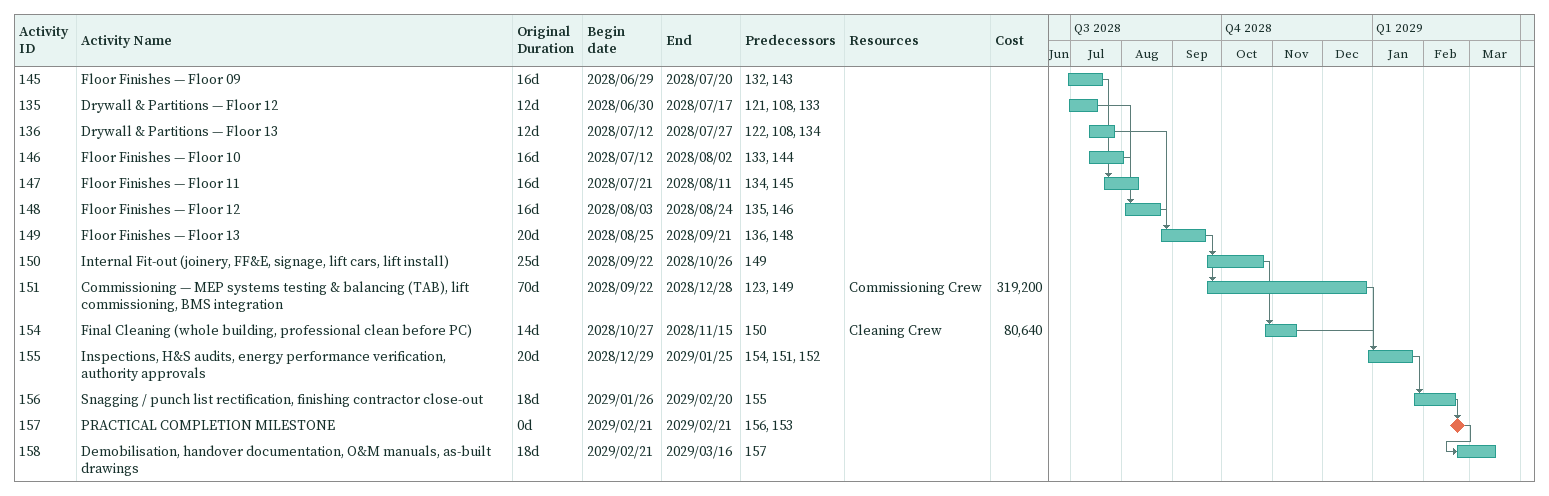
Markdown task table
| ID | Task | Original duration | Start | Finish | Predecessors | Resources | Cost |
|---|---|---|---|---|---|---|---|
| 145 | Floor Finishes — Floor 09 | 16d | 2028-06-29 | 2028-07-20 | 132, 143 |  |  |
| 135 | Drywall & Partitions — Floor 12 | 12d | 2028-06-30 | 2028-07-17 | 121, 108, 133 |  |  |
| 136 | Drywall & Partitions — Floor 13 | 12d | 2028-07-12 | 2028-07-27 | 122, 108, 134 |  |  |
| 146 | Floor Finishes — Floor 10 | 16d | 2028-07-12 | 2028-08-02 | 133, 144 |  |  |
| 147 | Floor Finishes — Floor 11 | 16d | 2028-07-21 | 2028-08-11 | 134, 145 |  |  |
| 148 | Floor Finishes — Floor 12 | 16d | 2028-08-03 | 2028-08-24 | 135, 146 |  |  |
| 149 | Floor Finishes — Floor 13 | 20d | 2028-08-25 | 2028-09-21 | 136, 148 |  |  |
| 150 | Internal Fit-out (joinery, FF&E, signage, lift cars, lift install) | 25d | 2028-09-22 | 2028-10-26 | 149 |  |  |
| 151 | Commissioning — MEP systems testing & balancing (TAB), lift commissioning, BMS integration | 70d | 2028-09-22 | 2028-12-28 | 123, 149 | Commissioning Crew | 319200 |
| 154 | Final Cleaning (whole building, professional clean before PC) | 14d | 2028-10-27 | 2028-11-15 | 150 | Cleaning Crew | 80640 |
| 155 | Inspections, H&S audits, energy performance verification, authority approvals | 20d | 2028-12-29 | 2029-01-25 | 154, 151, 152 |  |  |
| 156 | Snagging / punch list rectification, finishing contractor close-out | 18d | 2029-01-26 | 2029-02-20 | 155 |  |  |
| 157 | PRACTICAL COMPLETION MILESTONE | 0d | 2029-02-21 | 2029-02-21 | 156, 153 |  |  |
| 158 | Demobilisation, handover documentation, O&M manuals, as-built drawings | 18d | 2029-02-21 | 2029-03-16 | 157 |  |  |
